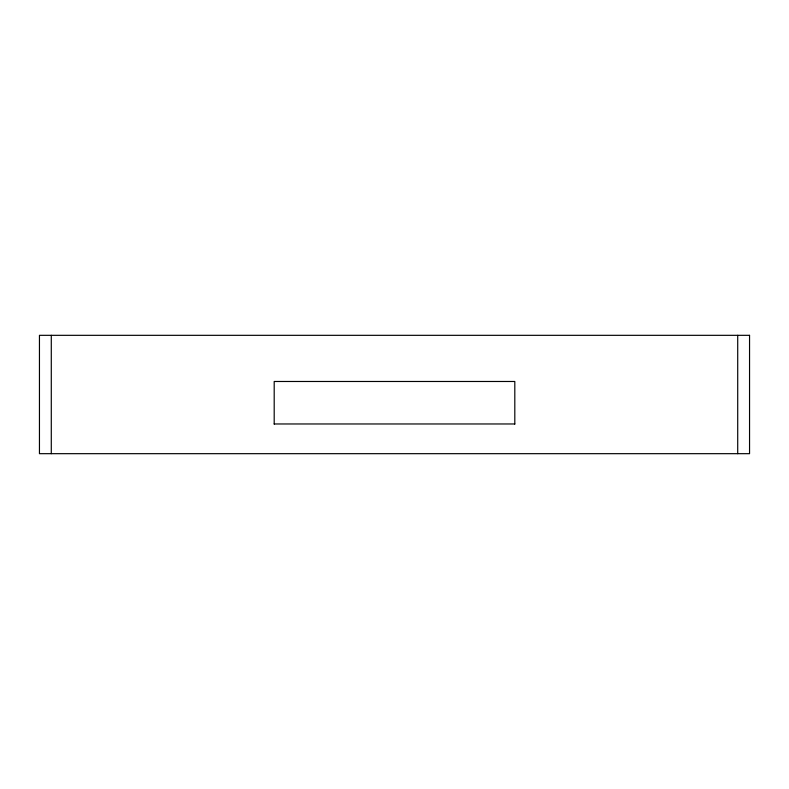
<?xml version="1.0" encoding="UTF-8"?>
<svg xmlns="http://www.w3.org/2000/svg" width="789" height="789" viewBox="0 0 789 789"><rect width="100%" height="100%" fill="white"/><g stroke="black" fill="none" stroke-linecap="round" stroke-linejoin="round"><path stroke-width="1.18" d="M274.197 423.969L514.803 423.969M737.715 335.325L737.715 453.675M514.803 424.087L514.803 381.481L274.197 381.481L274.197 424.087M51.285 335.325L51.285 453.675M749.55 335.325L39.45 335.325L39.45 453.675L749.55 453.675L749.55 335.325"/></g></svg>
